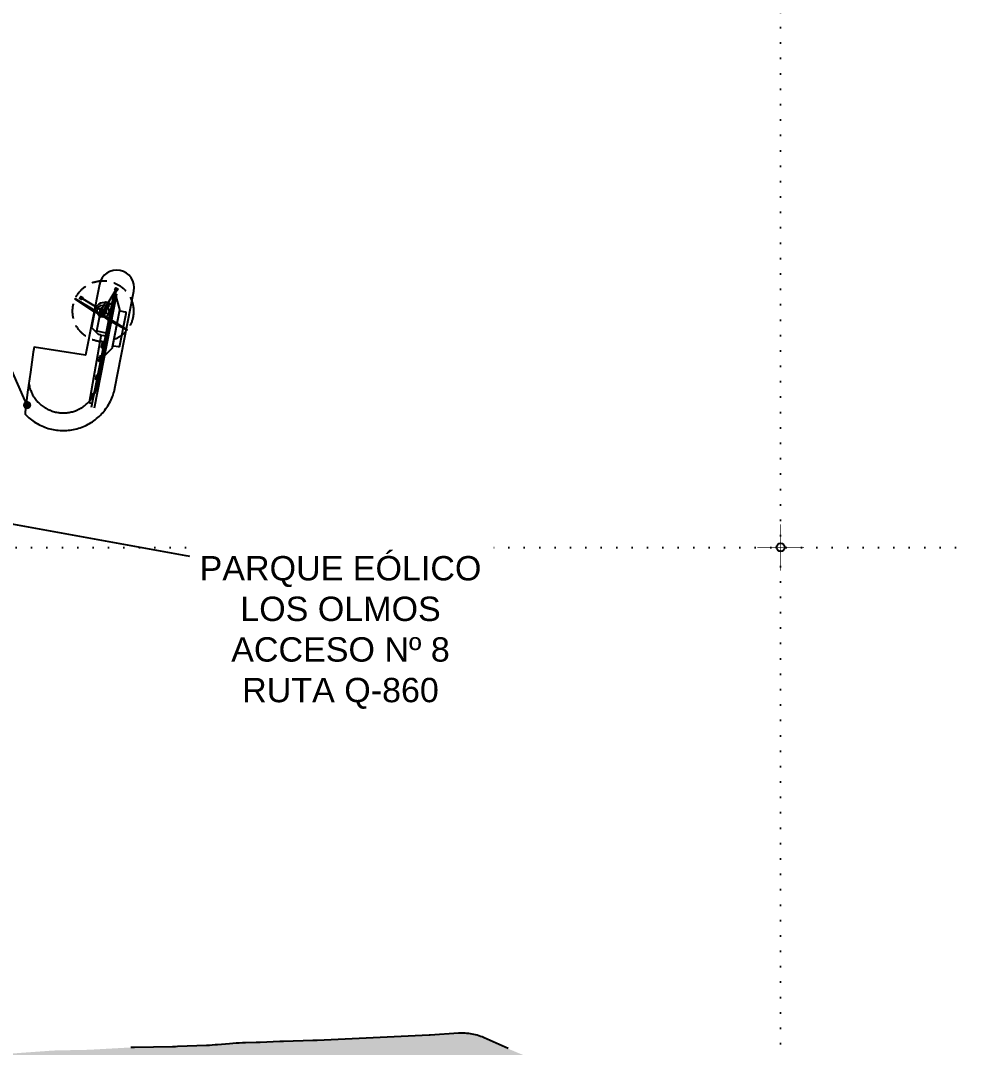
# Model space of a CAD drawing. Extents: x 718366 to 727913, y 5823944 to 5832589.
# Drawn here: x 723362 to 725390, y 5828922 to 5831135 of the extents above; entities that cross this region are included whole.
import ezdxf
from ezdxf import colors
from ezdxf.entities.mleader import LeaderData, LeaderLine
from ezdxf.math import Vec2, Vec3

# ---------------------------------------------------------------- set-up
doc = ezdxf.new("R2010")
doc.units = 0
for name, pattern in [('DGN Style 1', [3.313591, 0.005513, -3.308078]), ('HIDDEN', [9.525, 6.35, -3.175]), ('Masterplan - Carcará II rev-I$0$DASHED2', [0.375, 0.25, -0.125])]:
    doc.linetypes.add(name, pattern=pattern)
for name, color, linetype in [('0-R3D Acceso', 7, 'Continuous'), ('0-R3D Malla 35000', 4, 'Continuous'), ('0-R3D Sombreado parque', 255, 'Continuous'), ('0-R3D WTG Symbol', 7, 'Continuous'), ('0-R3D-FGRP', 1, 'Continuous'), ('0-R3D-N149 TS145-01 ACOPIO PALAS', 1, 'Continuous'), ('0-R3D-N149 TS145-01 ACOPIO TORRE', 1, 'Continuous'), ('0-R3D-N149 TS145-01 CIMENT', 1, 'Continuous'), ('0-R3D-N149 TS145-01 Cimentación', 1, 'Continuous'), ('0-R3D-N149 TS145-01 CRANE BOOM PAD', 1, 'Continuous'), ('0-R3D-N149 TS145-01 CRANE PAD', 1, 'Continuous'), ('0-R3D-N149 TS145-01 ELEMENTOS', 1, 'Continuous'), ('0-R3D-N149 TS145-01 ESCALERA', 1, 'Continuous'), ('0-R3D-N149 TS145-01 GRUA-AUX', 1, 'Continuous'), ('0-R3D-N149 TS145-01 R01', 1, 'Continuous'), ('0-R3D-N149 TS145-01 VIAL', 1, 'Continuous')]:
    doc.layers.add(name, color=color, linetype=linetype)
doc.layers.add('0-R3D Sombreado parque línea', color=255, linetype='Continuous', transparency=0.9)
doc.layers.add('Desplazado_Eje', color=7, linetype='Continuous', true_color=0x005399)
doc.styles.add('ARIAL', font='arial.ttf')

# ---------------------------------------------------------------- blocks, each defined once
blk = doc.blocks.new('cruz')
at = {"const_width": 1}
for points in [[(0, -50), (0, 50)], [(-50, 0), (50, 0)]]:
    blk.add_lwpolyline(points, dxfattribs=at)
blk.add_circle((0, 0), 9)
blk = doc.blocks.new('_Dot')
at = {"color": 0, "linetype": 'ByBlock', "lineweight": -2}
blk.add_line((-0.5, 0), (-1, 0), dxfattribs=at)
at = {"color": 0, "linetype": 'ByBlock', "const_width": 0.5}
blk.add_lwpolyline([(-0.25, 0, 1), (0.25, 0, 1)], format="xyb", close=True, dxfattribs=at)
blk = doc.blocks.new('N149_TS145_A1')
at = {"layer": '0-R3D-N149 TS145-01 ACOPIO PALAS', "color": 85, "true_color": 0x58ba48}
blk.add_lwpolyline([(35, -71.5), (35, -70.5, -0.414214), (37, -68.5), (47, -68.5, 0.414214), (50, -65.5), (50, 4.5, 0.414214), (47, 7.5), (37, 7.5, -0.414214), (35, 9.5), (35, 9.6)], format="xyb", dxfattribs=at)
at = {"layer": '0-R3D-N149 TS145-01 ACOPIO TORRE', "color": 152, "true_color": 0x2776bb}
blk.add_lwpolyline([(22, -95.4), (22, -94.4, -0.1451), (22.5, -92.8), (34.5, -74.2, 0.1451), (35, -72.6), (35, 10, 0.120455), (34.8, 10.9), (22.3, 34.8, -0.120455), (22, 36.2), (22, 37.2)], format="xyb", dxfattribs=at)
blk.add_lwpolyline([(35, -71.5), (35, 9.6)], dxfattribs=at)
at = {"layer": '0-R3D-N149 TS145-01 CIMENT', "color": 5}
blk.add_lwpolyline([(0, 0), (0, -3)], dxfattribs=at)
at = {"layer": '0-R3D-N149 TS145-01 CIMENT', "color": 7}
blk.add_circle((0, 0), 3, dxfattribs=at)
at = {"layer": '0-R3D-N149 TS145-01 Cimentación', "color": 8}
for radius in [13, 3.25, 2.35]:
    blk.add_circle((0, 0), radius, dxfattribs=at)
at = {"layer": '0-R3D-N149 TS145-01 Cimentación', "color": 8, "linetype": 'Masterplan - Carcará II rev-I$0$DASHED2'}
blk.add_circle((0, 0), 2.7, dxfattribs=at)
at = {"layer": '0-R3D-N149 TS145-01 CRANE BOOM PAD', "color": 85, "true_color": 0x58ba48}
blk.add_lwpolyline([(16, -203), (16, -202, 0.414214), (14, -200), (11, -200, -0.408557), (9, -198), (6.2, -53, 0.408557), (4.2, -51), (3.2, -51)], format="xyb", dxfattribs=at)
at = {"layer": '0-R3D-N149 TS145-01 CRANE PAD'}
blk.add_lwpolyline([(16, -45), (-4, -45, -0.414214), (-5, -44), (-5, -4, -0.414214), (-4, -3), (16, -3), (16, -45)], format="xyb", close=True, dxfattribs=at)
at = {"layer": '0-R3D-N149 TS145-01 ELEMENTOS', "color": 8}
for radius in [2.75, 2.8, 2.67, 2.7, 2.3, 2.2]:
    blk.add_circle((0, 0), radius, dxfattribs=at)
at = {"layer": '0-R3D-N149 TS145-01 GRUA-AUX', "color": 244, "true_color": 0x991b1e}
for points in [[(16, -79), (12.6, -77.7, -0.312633), (12, -76.8), (12, -66.2, -0.312633), (12.6, -65.3), (16, -64)], [(16, -109), (12.6, -107.7, -0.312633), (12, -106.8), (12, -96.2, -0.312633), (12.6, -95.3), (16, -94)], [(16, -147.5), (14, -147.5, -0.414214), (13, -146.5), (13, -138.5, -0.414214), (14, -137.5), (16, -137.5)], [(16, -187.5), (14, -187.5, -0.414214), (13, -186.5), (13, -178.5, -0.414214), (14, -177.5), (16, -177.5)]]:
    blk.add_lwpolyline(points, format="xyb", dxfattribs=at)
at = {"layer": '0-R3D-N149 TS145-01 R01', "color": 175, "true_color": 0x4554a5}
blk.add_lwpolyline([(6.2, -54), (6.2, -53, 0.408557), (4.2, -51), (0.6, -51, -0.142091), (-0.5, -50.7), (-16.2, -40.7, -0.256997), (-17.1, -39), (-17.1, -0.2, -0.414214), (2.9, 19.8), (14, 19.8, 0.414214), (16, 21.8), (16, 22.8)], format="xyb", dxfattribs=at)
blk.add_lwpolyline([(3.2, -51), (16, -51)], dxfattribs=at)
at = {"layer": '0-R3D-N149 TS145-01 VIAL', "color": 7, "linetype": 'Continuous'}
for points in [[(16, -208), (16, 42.2)], [(22, -208), (22, 42.2)]]:
    blk.add_lwpolyline(points, dxfattribs=at)
blk = doc.blocks.new('TIRANTES')
at = {"layer": '0-R3D-FGRP'}
for points in [[(-53.4, 13), (0, 0), (3.1, -5.1), (0, 0), (13, 53.4)], [(0, 0), (-53.4, 13)]]:
    blk.add_lwpolyline(points, dxfattribs=at)
at = {"layer": '0-R3D-FGRP', "color": 7}
blk.add_lwpolyline([(0, 0), (13, 53.4)], dxfattribs=at)
at = {"layer": '0-R3D-FGRP', "color": 85, "true_color": 0x58ba48}
for points in [[(14.8, 50.4), (10, 51.6), (11.1, 56.5), (16, 55.3), (14.8, 50.4), (11.1, 56.5), (16, 55.3), (10, 51.6)], [(-51.6, 10), (-56.5, 11.1), (-55.3, 16), (-50.4, 14.8), (-51.6, 10), (-55.3, 16), (-50.4, 14.8), (-56.5, 11.1)]]:
    blk.add_lwpolyline(points, dxfattribs=at)
at = {"layer": '0-R3D-N149 TS145-01 ESCALERA', "color": 8}
for points in [[(0.6, -2.4), (2.3, -5.3), (3.6, -4.5), (1.9, -1.6)], [(2.4, -2.4), (1.1, -3.2)], [(1.2, -3.5), (2.6, -2.7)], [(1.4, -3.7), (2.7, -2.9)], [(1.6, -4), (2.9, -3.2)], [(1.7, -4.2), (3, -3.4)], [(1.9, -4.5), (3.2, -3.7)], [(2, -4.7), (3.3, -4)], [(3.8, -4.6), (3.6, -4.2), (2.1, -5.1), (2.4, -5.5), (3.8, -4.6)], [(2.2, -5), (3.5, -4.2)], [(2.4, -5.4), (2.5, -5.3), (2.4, -5.1), (2.2, -5.1), (2.4, -5.4)], [(3.6, -4.7), (3.7, -4.6), (3.5, -4.4), (3.4, -4.4), (3.6, -4.7)]]:
    blk.add_lwpolyline(points, dxfattribs=at)
blk = doc.blocks.new('R3D-DC-DW-BLK-00 WTG-01 P')
at = {"true_color": 0xf0f3eb, "transparency": 33554559}
h = blk.add_hatch(color=7, dxfattribs=at)
h.dxf.hatch_style = 1
h.paths.add_polyline_path([(0.9, -7.5), (1.1, -7.3, 0.45781), (7, 2.1), (14.2, 13.5, 0.316571), (14.1, 14.9, 0.081248), (10.5, 17.8, 0.081248), (6.3, 19.6, 0.332479), (4.9, 19), (-1.6, 7.2, 0.450273), (-6.9, -2.5), (-7.1, -2.7), (-3.1, -5.1)])
h.paths.add_polyline_path([(-6.1, -12.2, 0.10605), (-2, -10.5), (-1, -11.1), (-0.8, -10.9), (9.2, -17.7), (51.5, -40.3, 0.292434), (51.9, -40.2, 0.329192), (51.7, -39.9), (10.9, -15), (0.4, -8.8), (0.5, -8.6), (0.2, -8.4, 0.027593), (0.7, -7.7), (-3.2, -5.4), (-7.1, -3, 0.027593), (-7.5, -3.8), (-7.8, -3.6), (-7.9, -3.8), (-18.4, 2.5), (-59.7, 26.6, 0.292434), (-60.1, 26.6, 0.307601), (-59.9, 26.2), (-20, -0.3), (-9.2, -5.9), (-9.3, -6.1), (-8.3, -6.7, 0.10605), (-7.9, -11.1, 0.383159)])
at = {"linetype": 'Continuous'}
h = blk.add_hatch(color=256, dxfattribs=at)
h.dxf.hatch_style = 1
h.paths.add_polyline_path([(3.5, -5.2), (3.6, -5), (3.6, -4.7), (3.3, -4.6), (3, -4.6), (2.9, -4.9), (2.9, -5.1), (3.2, -5.3)])
h.paths.add_polyline_path([(3.3, -5.2, 1), (3.2, -4.7, 1)], flags=16)
h.paths.add_polyline_path([(5.2, -3.4), (5.4, -3.2), (5.4, -2.9), (5.3, -2.7), (5, -2.7), (4.7, -2.8), (4.7, -3.1), (4.9, -3.4)])
h.paths.add_polyline_path([(5.1, -3.3, 1), (5, -2.8, 1)], flags=16)
h.paths.add_polyline_path([(6.1, -0.8), (6.3, -0.6), (6.2, -0.3), (5.9, -0.1), (5.6, -0.2), (5.5, -0.5), (5.6, -0.8), (5.8, -0.9)])
h.paths.add_polyline_path([(5.9, -0.8, 1), (5.8, -0.3, 1)], flags=16)
h.paths.add_polyline_path([(-3.5, 5.2), (-3.6, 5), (-3.6, 4.7), (-3.3, 4.6), (-3.1, 4.6), (-2.9, 4.9), (-3, 5.1), (-3.2, 5.3)])
h.paths.add_polyline_path([(-3.2, 4.7, 1), (-3.3, 5.2, 1)], flags=16)
h.paths.add_polyline_path([(-5.4, 3.2), (-5.5, 2.9), (-5.3, 2.7), (-5, 2.7), (-4.8, 2.8), (-4.7, 3.1), (-4.9, 3.4), (-5.2, 3.4)])
h.paths.add_polyline_path([(-5, 2.8, 1), (-5.1, 3.3, 1)], flags=16)
h.paths.add_polyline_path([(-6.2, 0.3), (-5.9, 0.2), (-5.7, 0.2), (-5.5, 0.5), (-5.6, 0.8), (-5.9, 0.9), (-6.1, 0.8), (-6.3, 0.6)])
h.paths.add_polyline_path([(-5.9, 0.3, 1), (-5.9, 0.8, 1)], flags=16)
at = {"ltscale": 0.87736}
blk.add_hatch(color=256, dxfattribs=at).paths.add_polyline_path([(-6.3, -3.2), (-3.1, -5.1), (0.2, -7), (0, -7.3), (-3.2, -5.4), (-6.4, -3.4)])
for p, q in [((-7.1, -2.7, -3), (4.9, 19, -3)), ((0.9, -7.5, -3), (14.2, 13.4, -3)), ((-3.1, -5.1, -3), (-7.1, -2.7, -3)), ((-7.1, -3, -3), (-3.2, -5.4, -3)), ((0.7, -7.7, -3), (-3.2, -5.4, -3)), ((-3.1, -5.1, -3), (0.9, -7.5, -3))]:
    blk.add_line(p, q, dxfattribs=at)
at = {"ltscale": 0.87736, "elevation": -3, "flags": 128}
for points in [[(-9.2, -5.9), (-20, -0.3), (-59.9, 26.2, -0.292434), (-60.1, 26.6, -0.292434), (-59.7, 26.6), (-18.4, 2.5), (-7.9, -3.8)], [(-10.5, -5.2), (-18.8, 1.2, 0.028472), (-25.8, 5.9), (-59.9, 26.2)], [(-0.8, -10.9), (9.2, -17.7), (51.5, -40.3, 0.292434), (51.9, -40.2, 0.292434), (51.7, -39.9), (10.9, -15), (0.4, -8.8)]]:
    blk.add_lwpolyline(points, format="xyb", dxfattribs=at)
for points in [[(-11.2, -4.7), (-23.2, 4)], [(-11.2, -4.7), (-22, 2.7)], [(-11.2, -4.7), (-20.9, 1.6)], [(-11.2, -4.7), (-20.1, 0.7)], [(-11.2, -4.7), (-19.5, 0.1)], [(-11.2, -4.8), (-18.9, -0.5)], [(-6.5, -7.8), (-9.3, -6.1), (-7.8, -3.6), (-5.2, -5.1)], [(-6.4, -3.4), (-6.3, -3.2)], [(-3.7, -9.4), (-1, -11.1), (0.5, -8.6), (-2.1, -7)], [(0, -7.3), (0.2, -7)]]:
    blk.add_lwpolyline(points, dxfattribs=at)
at = {"linetype": 'Continuous', "ltscale": 0.87736, "elevation": -3, "flags": 128}
for points in [[(-6.3, 0.6), (-6.1, 0.8), (-5.9, 0.9), (-5.6, 0.8), (-5.5, 0.5), (-5.7, 0.2), (-5.9, 0.2), (-6.2, 0.3), (-6.3, 0.6)], [(-5.4, 3.2), (-5.2, 3.4), (-4.9, 3.4), (-4.7, 3.1), (-4.8, 2.8), (-5, 2.7), (-5.3, 2.7), (-5.5, 2.9), (-5.4, 3.2)], [(-3.5, 5.2), (-3.2, 5.3), (-3, 5.1), (-2.9, 4.9), (-3.1, 4.6), (-3.3, 4.6), (-3.6, 4.7), (-3.6, 5), (-3.5, 5.2)], [(3.5, -5.2), (3.6, -5), (3.6, -4.7), (3.3, -4.6), (3, -4.6), (2.9, -4.9), (2.9, -5.1), (3.2, -5.3), (3.5, -5.2)], [(5.4, -3.2), (5.4, -2.9), (5.3, -2.7), (5, -2.7), (4.7, -2.8), (4.7, -3.1), (4.9, -3.4), (5.2, -3.4), (5.4, -3.2)], [(6.3, -0.6), (6.2, -0.3), (5.9, -0.1), (5.6, -0.2), (5.5, -0.5), (5.6, -0.8), (5.8, -0.9), (6.1, -0.8), (6.3, -0.6)]]:
    blk.add_lwpolyline(points, close=True, dxfattribs=at)
at = {"linetype": 'HIDDEN', "ltscale": 5}
blk.add_circle((0, 0, -3), 65.7, dxfattribs=at)
at = {"linetype": 'Continuous', "ltscale": 0.87736}
for centre in [(-5.9, 0.5, -3), (-5.1, 3, -3), (-3.3, 4.9, -3), (3.2, -4.9, -3), (5.1, -3, -3), (5.9, -0.5, -3)]:
    blk.add_circle(centre, 0.238, dxfattribs=at)
for start, end in [(102.6511, 199.6142), (278.4081, 16.8032)]:
    blk.add_arc((0, 0, -3), 7.33, start, end, dxfattribs=at)
at = {"ltscale": 0.87736}
for centre, radius, start, end in [((6, 18.4, -3), 1.24, 76.7493, 152.3851), ((2.9, 5.7, -3), 14.4, 58.0677, 76.6475), ((3.4, 5.4, -3), 14.4, 41.6939, 60.2738), ((13.2, 14.1, -3), 1.24, 325.9563, 39.52), ((2.2, -8, -3), 10.6, 173.0268, 197.2412), ((-6.4, -10.7, -3), 1.55, 197.2412, 281.1003), ((-0.4, -6.7, -3), 7.63, 151.5334, 157.8557), ((-8.1, -1.8, -3), 10.6, 281.1003, 305.3146), ((-5.7, -3.5, -3), 7.63, 320.4858, 326.808)]:
    blk.add_arc(centre, radius, start, end, dxfattribs=at)
blk.add_ellipse((-5.9, -6.4, -3), major_axis=(0.66, 1.31), ratio=0.545801, start_param=3.061596, end_param=6.283185, dxfattribs=at)
at = {"ltscale": 0.87736, "extrusion": (0, 0, -1)}
blk.add_ellipse((-2.9, -8.2, -3), major_axis=(0.84, 1.2), ratio=0.545801, start_param=3.061596, end_param=6.283185, dxfattribs=at)
blk = doc.blocks.new('X-LOS1-CV Trazado')
at = {"layer": '0-R3D Sombreado parque', "transparency": 33554623}
h = blk.add_hatch(color=255, dxfattribs=at)
h.dxf.hatch_style = 1
edge = h.paths.add_edge_path()
edge.add_line((724881.6, 5828504.1), (724883.4, 5828502.5))
edge.add_line((724883.4, 5828502.5), (724884.8, 5828501.4))
edge.add_line((724884.8, 5828501.4), (724886, 5828500.2))
edge.add_line((724886, 5828500.2), (724887.3, 5828499))
edge.add_line((724887.3, 5828499), (724888.5, 5828497.7))
edge.add_line((724888.5, 5828497.7), (724889.7, 5828496.4))
edge.add_line((724889.7, 5828496.4), (724890.8, 5828495.1))
edge.add_line((724890.8, 5828495.1), (724891.9, 5828493.7))
edge.add_line((724891.9, 5828493.7), (724893, 5828492.3))
edge.add_line((724893, 5828492.3), (724894, 5828490.9))
edge.add_line((724894, 5828490.9), (724895, 5828489.4))
edge.add_line((724895, 5828489.4), (724896, 5828488))
edge.add_line((724896, 5828488), (724896.9, 5828486.4))
edge.add_line((724896.9, 5828486.4), (724897.7, 5828484.9))
edge.add_line((724897.7, 5828484.9), (724898.5, 5828483.4))
edge.add_line((724898.5, 5828483.4), (724899.3, 5828481.8))
edge.add_line((724899.3, 5828481.8), (724900, 5828480.2))
edge.add_line((724900, 5828480.2), (724900.7, 5828478.6))
edge.add_line((724900.7, 5828478.6), (724901.3, 5828477))
edge.add_line((724901.3, 5828477), (724901.9, 5828475.3))
edge.add_line((724901.9, 5828475.3), (724902.5, 5828473.6))
edge.add_line((724902.5, 5828473.6), (724903, 5828471.9))
edge.add_line((724903, 5828471.9), (724903.4, 5828470.3))
edge.add_line((724903.4, 5828470.3), (724903.9, 5828468.3))
edge.add_line((724903.9, 5828468.3), (724958.8, 5828208))
edge.add_arc((724996, 5828215.8), 38, 191.9224, 371.9224)
edge.add_line((725033.2, 5828223.7), (725003.6, 5828363.9))
edge.add_line((725003.6, 5828363.9), (725296.6, 5828287.9))
edge.add_arc((725288.3, 5828325), 38, 282.4998, 418.6759)
edge.add_line((725308.1, 5828357.5), (725058.4, 5828509.4))
edge.add_line((725058.4, 5828509.4), (725056, 5828510.9))
edge.add_line((725056, 5828510.9), (725052.3, 5828513))
edge.add_line((725052.3, 5828513), (725048.4, 5828515.1))
edge.add_line((725048.4, 5828515.1), (725044.6, 5828517.1))
edge.add_line((725044.6, 5828517.1), (725040.7, 5828519))
edge.add_line((725040.7, 5828519), (725036.7, 5828520.8))
edge.add_line((725036.7, 5828520.8), (725032.7, 5828522.5))
edge.add_line((725032.7, 5828522.5), (725028.7, 5828524.1))
edge.add_line((725028.7, 5828524.1), (725024.8, 5828525.5))
edge.add_line((725024.8, 5828525.5), (724946.4, 5828553.8))
edge.add_line((724946.4, 5828553.8), (724945.4, 5828554.2))
edge.add_line((724945.4, 5828554.2), (724943.7, 5828554.9))
edge.add_line((724943.7, 5828554.9), (724942.1, 5828555.6))
edge.add_line((724942.1, 5828555.6), (724940.5, 5828556.3))
edge.add_line((724940.5, 5828556.3), (724938.9, 5828557.1))
edge.add_line((724938.9, 5828557.1), (724937.4, 5828557.9))
edge.add_line((724937.4, 5828557.9), (724935.8, 5828558.8))
edge.add_line((724935.8, 5828558.8), (724934.3, 5828559.7))
edge.add_line((724934.3, 5828559.7), (724932.9, 5828560.7))
edge.add_line((724932.9, 5828560.7), (724931.4, 5828561.7))
edge.add_line((724931.4, 5828561.7), (724930, 5828562.7))
edge.add_line((724930, 5828562.7), (724928.6, 5828563.8))
edge.add_line((724928.6, 5828563.8), (724927.3, 5828564.9))
edge.add_line((724927.3, 5828564.9), (724925.9, 5828566))
edge.add_line((724925.9, 5828566), (724924.6, 5828567.2))
edge.add_line((724924.6, 5828567.2), (724923.4, 5828568.4))
edge.add_line((724923.4, 5828568.4), (724922.2, 5828569.7))
edge.add_line((724922.2, 5828569.7), (724921, 5828571))
edge.add_line((724921, 5828571), (724919.8, 5828572.3))
edge.add_line((724919.8, 5828572.3), (724918.7, 5828573.7))
edge.add_line((724918.7, 5828573.7), (724917.7, 5828575.1))
edge.add_line((724917.7, 5828575.1), (724916.6, 5828576.5))
edge.add_line((724916.6, 5828576.5), (724915.6, 5828577.9))
edge.add_line((724915.6, 5828577.9), (724914.7, 5828579.4))
edge.add_line((724914.7, 5828579.4), (724913.8, 5828580.9))
edge.add_line((724913.8, 5828580.9), (724912.9, 5828582.4))
edge.add_line((724912.9, 5828582.4), (724912.1, 5828584))
edge.add_line((724912.1, 5828584), (724911.3, 5828585.6))
edge.add_line((724911.3, 5828585.6), (724910.6, 5828587.2))
edge.add_line((724910.6, 5828587.2), (724909.9, 5828588.8))
edge.add_line((724909.9, 5828588.8), (724909.3, 5828590.4))
edge.add_line((724909.3, 5828590.4), (724908.7, 5828592.1))
edge.add_line((724908.7, 5828592.1), (724908.1, 5828593.7))
edge.add_line((724908.1, 5828593.7), (724907.6, 5828595.4))
edge.add_line((724907.6, 5828595.4), (724907.2, 5828597.1))
edge.add_line((724907.2, 5828597.1), (724906.8, 5828598.8))
edge.add_line((724906.8, 5828598.8), (724906.4, 5828600.5))
edge.add_line((724906.4, 5828600.5), (724906.1, 5828602.2))
edge.add_line((724906.1, 5828602.2), (724905.9, 5828604))
edge.add_line((724905.9, 5828604), (724905.7, 5828605.7))
edge.add_line((724905.7, 5828605.7), (724905.5, 5828607.5))
edge.add_line((724905.5, 5828607.5), (724905.4, 5828609.5))
edge.add_line((724905.4, 5828609.5), (724904, 5828637.4))
edge.add_line((724904, 5828637.4), (724903.3, 5828652.2))
edge.add_line((724903.3, 5828652.2), (724903.2, 5828654.5))
edge.add_line((724903.2, 5828654.5), (724902.9, 5828657.9))
edge.add_line((724902.9, 5828657.9), (724902.4, 5828661.4))
edge.add_line((724902.4, 5828661.4), (724901.8, 5828665))
edge.add_line((724901.8, 5828665), (724901.1, 5828668.5))
edge.add_line((724901.1, 5828668.5), (724900.3, 5828672))
edge.add_line((724900.3, 5828672), (724899.3, 5828675.4))
edge.add_line((724899.3, 5828675.4), (724898.2, 5828678.8))
edge.add_line((724898.2, 5828678.8), (724897, 5828682.2))
edge.add_line((724897, 5828682.2), (724895.7, 5828685.5))
edge.add_line((724895.7, 5828685.5), (724894.2, 5828688.8))
edge.add_line((724894.2, 5828688.8), (724892.6, 5828692))
edge.add_line((724892.6, 5828692), (724890.9, 5828695.1))
edge.add_line((724890.9, 5828695.1), (724889.1, 5828698.2))
edge.add_line((724889.1, 5828698.2), (724887.2, 5828701.2))
edge.add_line((724887.2, 5828701.2), (724885.2, 5828704.2))
edge.add_line((724885.2, 5828704.2), (724883.1, 5828707.1))
edge.add_line((724883.1, 5828707.1), (724880.8, 5828709.9))
edge.add_line((724880.8, 5828709.9), (724878.5, 5828712.6))
edge.add_line((724878.5, 5828712.6), (724876, 5828715.2))
edge.add_line((724876, 5828715.2), (724873.5, 5828717.7))
edge.add_line((724873.5, 5828717.7), (724870.9, 5828720.2))
edge.add_line((724870.9, 5828720.2), (724868.2, 5828722.5))
edge.add_line((724868.2, 5828722.5), (724865.4, 5828724.7))
edge.add_line((724865.4, 5828724.7), (724862.5, 5828726.9))
edge.add_line((724862.5, 5828726.9), (724859.6, 5828728.9))
edge.add_line((724859.6, 5828728.9), (724856.6, 5828730.8))
edge.add_line((724856.6, 5828730.8), (724853.5, 5828732.6))
edge.add_line((724853.5, 5828732.6), (724850.3, 5828734.3))
edge.add_line((724850.3, 5828734.3), (724847.1, 5828735.9))
edge.add_line((724847.1, 5828735.9), (724844.2, 5828737.2))
edge.add_line((724844.2, 5828737.2), (724741.9, 5828780.8))
edge.add_line((724741.9, 5828780.8), (724737.2, 5828782.8))
edge.add_line((724737.2, 5828782.8), (724619.2, 5828831.9))
edge.add_line((724619.2, 5828831.9), (724613.5, 5828834.3))
edge.add_line((724613.5, 5828834.3), (724477.3, 5828892.7))
edge.add_line((724477.3, 5828892.7), (724474.4, 5828894))
edge.add_line((724474.4, 5828894), (724468.1, 5828896.6))
edge.add_line((724468.1, 5828896.6), (724429.2, 5828912.5))
edge.add_line((724429.2, 5828912.5), (724424.3, 5828914.6))
edge.add_line((724424.3, 5828914.6), (724418.6, 5828917))
edge.add_line((724418.6, 5828917), (724412.8, 5828919.6))
edge.add_line((724412.8, 5828919.6), (724361.5, 5828942.6))
edge.add_line((724361.5, 5828942.6), (724359.9, 5828943.3))
edge.add_line((724359.9, 5828943.3), (724356.6, 5828944.7))
edge.add_line((724356.6, 5828944.7), (724353.1, 5828946))
edge.add_line((724353.1, 5828946), (724349.6, 5828947.2))
edge.add_line((724349.6, 5828947.2), (724346, 5828948.3))
edge.add_line((724346, 5828948.3), (724342.4, 5828949.3))
edge.add_line((724342.4, 5828949.3), (724338.8, 5828950.2))
edge.add_line((724338.8, 5828950.2), (724335.2, 5828950.9))
edge.add_line((724335.2, 5828950.9), (724331.5, 5828951.5))
edge.add_line((724331.5, 5828951.5), (724327.8, 5828952.1))
edge.add_line((724327.8, 5828952.1), (724324.1, 5828952.5))
edge.add_line((724324.1, 5828952.5), (724320.4, 5828952.7))
edge.add_line((724320.4, 5828952.7), (724316.6, 5828952.9))
edge.add_line((724316.6, 5828952.9), (724312.9, 5828953))
edge.add_line((724312.9, 5828953), (724309.2, 5828952.9))
edge.add_line((724309.2, 5828952.9), (724305.7, 5828952.7))
edge.add_line((724305.7, 5828952.7), (724244.8, 5828948.7))
edge.add_line((724244.8, 5828948.7), (724242.3, 5828948.5))
edge.add_line((724242.3, 5828948.5), (724001.4, 5828937.1))
edge.add_line((724001.4, 5828937.1), (723998.3, 5828937))
edge.add_line((723998.3, 5828937), (723991.9, 5828936.8))
edge.add_line((723991.9, 5828936.8), (723928.9, 5828934.9))
edge.add_line((723928.9, 5828934.9), (723928.1, 5828934.9))
edge.add_line((723928.1, 5828934.9), (723921.2, 5828934.7))
edge.add_line((723921.2, 5828934.7), (723878.7, 5828932.9))
edge.add_line((723878.7, 5828932.9), (723876.2, 5828932.7))
edge.add_line((723876.2, 5828932.7), (723869.8, 5828932.6))
edge.add_line((723869.8, 5828932.6), (723847, 5828932))
edge.add_line((723847, 5828932), (723840.6, 5828931.8))
edge.add_line((723840.6, 5828931.8), (723833.5, 5828931.5))
edge.add_line((723833.5, 5828931.5), (723826.5, 5828931.1))
edge.add_line((723826.5, 5828931.1), (723819.4, 5828930.6))
edge.add_line((723819.4, 5828930.6), (723812.4, 5828930.1))
edge.add_line((723812.4, 5828930.1), (723786.2, 5828927.9))
edge.add_line((723786.2, 5828927.9), (723781.6, 5828927.5))
edge.add_line((723781.6, 5828927.5), (723775.4, 5828927.1))
edge.add_line((723775.4, 5828927.1), (723769.2, 5828926.7))
edge.add_line((723769.2, 5828926.7), (723763, 5828926.4))
edge.add_line((723763, 5828926.4), (723700.7, 5828924))
edge.add_line((723700.7, 5828924), (723695.8, 5828923.8))
edge.add_line((723695.8, 5828923.8), (723689.5, 5828923.7))
edge.add_line((723689.5, 5828923.7), (723607.7, 5828922.2))
edge.add_line((723607.7, 5828922.2), (723606.9, 5828922.2))
edge.add_line((723606.9, 5828922.2), (723599.9, 5828922))
edge.add_line((723599.9, 5828922), (723592.8, 5828921.8))
edge.add_line((723592.8, 5828921.8), (723585.9, 5828921.4))
edge.add_line((723585.9, 5828921.4), (723515.8, 5828917.5))
edge.add_line((723515.8, 5828917.5), (723510.3, 5828917.3))
edge.add_line((723510.3, 5828917.3), (723504.1, 5828917))
edge.add_line((723504.1, 5828917), (723497.8, 5828916.9))
edge.add_line((723497.8, 5828916.9), (723440, 5828915.7))
edge.add_line((723440, 5828915.7), (723435.6, 5828915.6))
edge.add_line((723435.6, 5828915.6), (723430.4, 5828915.3))
edge.add_line((723430.4, 5828915.3), (723425.5, 5828915))
edge.add_line((723425.5, 5828915), (723352.2, 5828909.7))
edge.add_line((723352.2, 5828909.7), (723349.3, 5828909.5))
edge.add_line((723349.3, 5828909.5), (723345.3, 5828909.4))
edge.add_line((723345.3, 5828909.4), (723189.2, 5828903))
edge.add_line((723189.2, 5828903), (723202.5, 5828998.9))
edge.add_line((723202.5, 5828998.9), (723170, 5829003.4))
edge.add_line((723170, 5829003.4), (723165.9, 5828979.3))
edge.add_line((723165.9, 5828979.3), (723159.3, 5828939.5))
edge.add_line((723159.3, 5828939.5), (723153.7, 5828900.5))
edge.add_line((723153.7, 5828900.5), (723148, 5828861.4))
edge.add_line((723148, 5828861.4), (723146.9, 5828855.1))
edge.add_line((723146.9, 5828855.1), (723147.1, 5828855))
edge.add_line((723147.1, 5828855), (723149.8, 5828852.6))
edge.add_line((723149.8, 5828852.6), (723152.5, 5828850.2))
edge.add_line((723152.5, 5828850.2), (723155.3, 5828848))
edge.add_line((723155.3, 5828848), (723158.2, 5828845.9))
edge.add_line((723158.2, 5828845.9), (723161.1, 5828843.9))
edge.add_line((723161.1, 5828843.9), (723164.2, 5828842))
edge.add_line((723164.2, 5828842), (723167.3, 5828840.2))
edge.add_line((723167.3, 5828840.2), (723170.5, 5828838.6))
edge.add_line((723170.5, 5828838.6), (723173.7, 5828837))
edge.add_line((723173.7, 5828837), (723176.9, 5828835.6))
edge.add_line((723176.9, 5828835.6), (723180.3, 5828834.3))
edge.add_line((723180.3, 5828834.3), (723183.7, 5828833.1))
edge.add_line((723183.7, 5828833.1), (723187.1, 5828832))
edge.add_line((723187.1, 5828832), (723190.5, 5828831.1))
edge.add_line((723190.5, 5828831.1), (723194, 5828830.2))
edge.add_line((723194, 5828830.2), (723197.5, 5828829.6))
edge.add_line((723197.5, 5828829.6), (723201, 5828829))
edge.add_line((723201, 5828829), (723204.6, 5828828.6))
edge.add_line((723204.6, 5828828.6), (723208.2, 5828828.3))
edge.add_line((723208.2, 5828828.3), (723211.7, 5828828.1))
edge.add_line((723211.7, 5828828.1), (723215.3, 5828828.1))
edge.add_line((723215.3, 5828828.1), (723218.2, 5828828.1))
edge.add_line((723218.2, 5828828.1), (723348.7, 5828833.4))
edge.add_line((723348.7, 5828833.4), (723353.6, 5828833.7))
edge.add_line((723353.6, 5828833.7), (723357.4, 5828833.9))
edge.add_line((723357.4, 5828833.9), (723430.6, 5828839.2))
edge.add_line((723430.6, 5828839.2), (723434.5, 5828839.4))
edge.add_line((723434.5, 5828839.4), (723438.4, 5828839.6))
edge.add_line((723438.4, 5828839.6), (723441.8, 5828839.7))
edge.add_line((723441.8, 5828839.7), (723499.6, 5828840.9))
edge.add_line((723499.6, 5828840.9), (723506.6, 5828841.1))
edge.add_line((723506.6, 5828841.1), (723513.6, 5828841.3))
edge.add_line((723513.6, 5828841.3), (723519.8, 5828841.7))
edge.add_line((723519.8, 5828841.7), (723589.8, 5828845.5))
edge.add_line((723589.8, 5828845.5), (723596.1, 5828845.8))
edge.add_line((723596.1, 5828845.8), (723602.3, 5828846.1))
edge.add_line((723602.3, 5828846.1), (723608.6, 5828846.2))
edge.add_line((723608.6, 5828846.2), (723609.1, 5828846.2))
edge.add_line((723609.1, 5828846.2), (723691.1, 5828847.7))
edge.add_line((723691.1, 5828847.7), (723698.1, 5828847.9))
edge.add_line((723698.1, 5828847.9), (723703.5, 5828848))
edge.add_line((723703.5, 5828848), (723766.2, 5828850.5))
edge.add_line((723766.2, 5828850.5), (723773.1, 5828850.8))
edge.add_line((723773.1, 5828850.8), (723780.2, 5828851.2))
edge.add_line((723780.2, 5828851.2), (723787.3, 5828851.7))
edge.add_line((723787.3, 5828851.7), (723792.5, 5828852.1))
edge.add_line((723792.5, 5828852.1), (723818.6, 5828854.3))
edge.add_line((723818.6, 5828854.3), (723824.9, 5828854.8))
edge.add_line((723824.9, 5828854.8), (723831, 5828855.2))
edge.add_line((723831, 5828855.2), (723837.2, 5828855.6))
edge.add_line((723837.2, 5828855.6), (723843.4, 5828855.8))
edge.add_line((723843.4, 5828855.8), (723849.1, 5828856))
edge.add_line((723849.1, 5828856), (723871.9, 5828856.6))
edge.add_line((723871.9, 5828856.6), (723878.9, 5828856.8))
edge.add_line((723878.9, 5828856.8), (723881.9, 5828856.9))
edge.add_line((723881.9, 5828856.9), (723924.2, 5828858.7))
edge.add_line((723924.2, 5828858.7), (723930.6, 5828858.9))
edge.add_line((723930.6, 5828858.9), (723931.1, 5828859))
edge.add_line((723931.1, 5828859), (723994.4, 5828860.8))
edge.add_line((723994.4, 5828860.8), (724001.3, 5828861))
edge.add_line((724001.3, 5828861), (724004.9, 5828861.2))
edge.add_line((724004.9, 5828861.2), (724246.3, 5828872.6))
edge.add_line((724246.3, 5828872.6), (724249.5, 5828872.8))
edge.add_line((724249.5, 5828872.8), (724320.9, 5828877.5))
edge.add_line((724320.9, 5828877.5), (724381.9, 5828850.1))
edge.add_line((724381.9, 5828850.1), (724388.3, 5828847.3))
edge.add_line((724388.3, 5828847.3), (724394.8, 5828844.5))
edge.add_line((724394.8, 5828844.5), (724400.2, 5828842.3))
edge.add_line((724400.2, 5828842.3), (724439.1, 5828826.4))
edge.add_line((724439.1, 5828826.4), (724444.9, 5828823.9))
edge.add_line((724444.9, 5828823.9), (724447.4, 5828822.9))
edge.add_line((724447.4, 5828822.9), (724583.7, 5828764.4))
edge.add_line((724583.7, 5828764.4), (724589.8, 5828761.8))
edge.add_line((724589.8, 5828761.8), (724707.9, 5828712.7))
edge.add_line((724707.9, 5828712.7), (724712.2, 5828710.9))
edge.add_line((724712.2, 5828710.9), (724826.7, 5828662))
edge.add_line((724826.7, 5828662), (724829.5, 5828605.3))
edge.add_line((724829.5, 5828605.3), (724829.7, 5828601.7))
edge.add_line((724829.7, 5828601.7), (724830.1, 5828597.8))
edge.add_line((724830.1, 5828597.8), (724830.5, 5828593.9))
edge.add_line((724830.5, 5828593.9), (724831.1, 5828590))
edge.add_line((724831.1, 5828590), (724831.8, 5828586.2))
edge.add_line((724831.8, 5828586.2), (724832.6, 5828582.4))
edge.add_line((724832.6, 5828582.4), (724833.5, 5828578.6))
edge.add_line((724833.5, 5828578.6), (724834.5, 5828574.8))
edge.add_line((724834.5, 5828574.8), (724835.6, 5828571.1))
edge.add_line((724835.6, 5828571.1), (724836.8, 5828567.4))
edge.add_line((724836.8, 5828567.4), (724838.1, 5828563.7))
edge.add_line((724838.1, 5828563.7), (724839.5, 5828560))
edge.add_line((724839.5, 5828560), (724841.1, 5828556.4))
edge.add_line((724841.1, 5828556.4), (724842.7, 5828552.9))
edge.add_line((724842.7, 5828552.9), (724844.4, 5828549.4))
edge.add_line((724844.4, 5828549.4), (724846.3, 5828546))
edge.add_line((724846.3, 5828546), (724848.2, 5828542.6))
edge.add_line((724848.2, 5828542.6), (724850.2, 5828539.2))
edge.add_line((724850.2, 5828539.2), (724852.3, 5828535.9))
edge.add_line((724852.3, 5828535.9), (724854.5, 5828532.7))
edge.add_line((724854.5, 5828532.7), (724856.8, 5828529.6))
edge.add_line((724856.8, 5828529.6), (724859.2, 5828526.5))
edge.add_line((724859.2, 5828526.5), (724861.7, 5828523.4))
edge.add_line((724861.7, 5828523.4), (724864.2, 5828520.5))
edge.add_line((724864.2, 5828520.5), (724866.8, 5828517.6))
edge.add_line((724866.8, 5828517.6), (724869.5, 5828514.8))
edge.add_line((724869.5, 5828514.8), (724872.3, 5828512.1))
edge.add_line((724872.3, 5828512.1), (724875.2, 5828509.4))
edge.add_line((724875.2, 5828509.4), (724878.2, 5828506.9))
edge.add_line((724878.2, 5828506.9), (724880.6, 5828504.8))
edge.add_arc((724848.9, 5828466.2), 50, 50.2782, 50.568, ccw=False)
edge.add_arc((724849.3, 5828465.9), 50, 50.568, 50.8579, ccw=False)
edge.add_line((724881, 5828504.5), (724881.2, 5828504.4))
edge.add_line((724881.2, 5828504.4), (724881.6, 5828504.1))
at = {"layer": '0-R3D Sombreado parque línea', "color": 255}
blk.add_lwpolyline([(723532.1, 5830566.9), (723502, 5830414.4), (723391.3, 5830431.7), (723389.6, 5830421), (723383.3, 5830377.9), (723377.1, 5830334.8), (723372.4, 5830291.4), (723372, 5830287.2), (723372.1, 5830287.1), (723374.7, 5830284.5), (723377.3, 5830281.9), (723380.1, 5830279.5), (723382.9, 5830277.1), (723385.8, 5830274.8), (723388.8, 5830272.6), (723391.8, 5830270.5), (723395, 5830268.5), (723398.1, 5830266.7), (723401.4, 5830264.9), (723404.7, 5830263.2), (723408, 5830261.6), (723411.4, 5830260.2), (723414.8, 5830258.9), (723418.3, 5830257.6), (723421.8, 5830256.5), (723425.4, 5830255.5), (723429, 5830254.6), (723432.6, 5830253.9), (723436.2, 5830253.2), (723439.9, 5830252.7), (723443.5, 5830252.3), (723447.2, 5830252), (723450.9, 5830251.8), (723454.6, 5830251.8), (723458.3, 5830251.8), (723462, 5830252), (723465.7, 5830252.3), (723469.3, 5830252.8), (723473, 5830253.3), (723476.6, 5830254), (723480.2, 5830254.8), (723483.8, 5830255.7), (723487.3, 5830256.7), (723490.8, 5830257.8), (723494.3, 5830259.1), (723497.8, 5830260.4), (723501.1, 5830261.9), (723504.5, 5830263.5), (723507.8, 5830265.2), (723511, 5830267), (723514.1, 5830268.9), (723517.2, 5830270.9), (723520.3, 5830273), (723523.2, 5830275.2), (723526.1, 5830277.5), (723528.9, 5830279.9), (723531.7, 5830282.4), (723534.3, 5830284.9), (723536.9, 5830287.6), (723539.4, 5830290.3), (723541.8, 5830293.1), (723544.1, 5830296), (723546.3, 5830299), (723548.4, 5830302), (723550.4, 5830305.1), (723552.3, 5830308.3), (723554.1, 5830311.5), (723555.8, 5830314.8), (723557.3, 5830318.1), (723558.8, 5830321.5), (723560.2, 5830325), (723561.4, 5830328.4), (723562.6, 5830332), (723563.6, 5830335.5), (723564.5, 5830339.1), (723565.2, 5830342.4), (723565.3, 5830343), (723606.6, 5830552.2, 1)], format="xyb", close=True, dxfattribs=at)
blk.add_lwpolyline([(724412.8, 5828919.6), (724361.5, 5828942.6), (724359.9, 5828943.3), (724356.6, 5828944.7), (724353.1, 5828946), (724349.6, 5828947.2), (724346, 5828948.3), (724342.4, 5828949.3), (724338.8, 5828950.2), (724335.2, 5828950.9), (724331.5, 5828951.5), (724327.8, 5828952.1), (724324.1, 5828952.5), (724320.4, 5828952.7), (724316.6, 5828952.9), (724312.9, 5828953), (724309.2, 5828952.9), (724305.7, 5828952.7), (724244.8, 5828948.7), (724242.3, 5828948.5), (724001.4, 5828937.1), (723998.3, 5828937), (723991.9, 5828936.8), (723928.9, 5828934.9), (723928.1, 5828934.9), (723921.2, 5828934.7), (723878.7, 5828932.9), (723876.2, 5828932.7), (723869.8, 5828932.6), (723847, 5828932), (723840.6, 5828931.8), (723833.5, 5828931.5), (723826.5, 5828931.1), (723819.4, 5828930.6), (723812.4, 5828930.1), (723786.2, 5828927.9), (723781.6, 5828927.5), (723775.4, 5828927.1), (723769.2, 5828926.7), (723763, 5828926.4), (723700.7, 5828924), (723695.8, 5828923.8), (723689.5, 5828923.7), (723607.7, 5828922.2), (723606.9, 5828922.2), (723599.9, 5828922)], dxfattribs=at)
at = {"layer": 'Desplazado_Eje'}
blk.add_lwpolyline([(723379.9, 5830354.1), (723380.2, 5830352.1), (723380.6, 5830349.7), (723381.2, 5830347.3), (723381.8, 5830345), (723382.5, 5830342.6), (723383.2, 5830340.3), (723384.1, 5830338), (723385, 5830335.7), (723386, 5830333.5), (723387.1, 5830331.2), (723388.2, 5830329.1), (723389.4, 5830326.9), (723390.7, 5830324.8), (723392, 5830322.8), (723393.4, 5830320.8), (723394.9, 5830318.8), (723396.4, 5830316.9), (723398, 5830315.1), (723399.7, 5830313.2), (723401.4, 5830311.5), (723403.2, 5830309.8), (723405, 5830308.2), (723406.9, 5830306.6), (723408.8, 5830305.1), (723410.8, 5830303.6), (723412.8, 5830302.2), (723414.9, 5830300.9), (723417, 5830299.7), (723419.1, 5830298.5), (723421.3, 5830297.4), (723423.5, 5830296.3), (723425.8, 5830295.4), (723428.1, 5830294.5), (723430.4, 5830293.7), (723432.7, 5830292.9), (723435.1, 5830292.3), (723437.5, 5830291.7), (723439.9, 5830291.2), (723442.3, 5830290.7), (723444.7, 5830290.4), (723447.1, 5830290.1), (723449.6, 5830289.9), (723452, 5830289.8), (723454.5, 5830289.8), (723456.9, 5830289.8), (723459.4, 5830289.9), (723461.8, 5830290.1), (723464.3, 5830290.4), (723466.7, 5830290.8), (723469.1, 5830291.2), (723471.5, 5830291.8), (723473.9, 5830292.4), (723476.2, 5830293), (723478.6, 5830293.8), (723480.9, 5830294.6), (723483.2, 5830295.5), (723485.4, 5830296.5), (723487.6, 5830297.6), (723489.8, 5830298.7), (723491.9, 5830299.9), (723494, 5830301.1), (723496.1, 5830302.5), (723498.1, 5830303.9), (723500.1, 5830305.3), (723502, 5830306.9), (723503.9, 5830308.5), (723505.7, 5830310.1), (723507.5, 5830311.8), (723509.2, 5830313.6), (723510.8, 5830315.4), (723512.4, 5830317.3), (723513.9, 5830319.2), (723515.4, 5830321.1), (723516.8, 5830323.2), (723518.1, 5830325.2), (723519.4, 5830327.3), (723520.6, 5830329.5), (723521.7, 5830331.6), (723522.7, 5830333.9), (723523.7, 5830336.1), (723524.6, 5830338.4), (723525.4, 5830340.7), (723526.2, 5830343), (723526.9, 5830345.4), (723527.5, 5830347.8), (723528, 5830350.2), (723528, 5830350.4), (723569.4, 5830559.6)], dxfattribs=at)
at = {"layer": '0-R3D WTG Symbol'}
blk.add_blockref('R3D-DC-DW-BLK-00 WTG-01 P', (723540, 5830509), dxfattribs=at)
at = {"layer": '0-R3D-FGRP', "rotation": 342.4237995688499}
blk.add_blockref('TIRANTES', (723540, 5830509), dxfattribs=at)
at = {"layer": '0-R3D-N149 TS145-01 R01', "linetype": 'Continuous', "rotation": 348.8289569024765}
blk.add_blockref('N149_TS145_A1', (723540, 5830509), dxfattribs=at)

msp = doc.modelspace()

# ---------------------------------------------------------------- linework, layer by layer
at = {"layer": '0-R3D Malla 35000', "linetype": 'DGN Style 1', "ltscale": 10}
for p, q in [((725000, 5832414.5), (725000, 5823944.5)), ((718541.5, 5830000), (727913.1, 5830000))]:
    msp.add_line(p, q, dxfattribs=at)

# ---------------------------------------------------------------- block references
msp.add_blockref('X-LOS1-CV Trazado', (0, 0))
at = {"layer": '0-R3D Malla 35000'}
msp.add_blockref('cruz', (725000, 5830000), dxfattribs=at)

# ---------------------------------------------------------------- next in the draw order: leaders
at = {"layer": '0-R3D Acceso', "color": 0}
ml = msp.add_multileader_mtext('Standard', dxfattribs=at)
ml.set_content('PARQUE EÓLICO\\PLOS OLMOS\\PACCESO Nº 7\\PRUTA Q-860', style='ARIAL')
ml.set_leader_properties(color=(0, 83, 153))
ml.set_arrow_properties(name='DOT')
ml.build(insert=Vec2(0, 0))
ml.multileader.update_dxf_attribs({"has_dogleg": 0, "has_text_frame": 1, "text_left_attachment_type": 5, "text_right_attachment_type": 5, "dogleg_length": 0.493, "arrow_head_size": 17.5})
ctx = ml.context
ctx.base_point, ctx.char_height, ctx.arrow_head_size, ctx.landing_gap_size, ctx.plane_origin = Vec3(722537.4, 5830731), 52.5, 17.5, 26.2, Vec3(712335.6, 5816761)
ctx.left_attachment, ctx.right_attachment, ctx.text_align_type = 5, 5, 1
notes = []
notes.append((ctx, [(1, (1, 1, 0), (723188.4, 5830731), (-1, 0), 0.173, [(0, [(723376.4, 5830306.6)], 256, [])])]))
ctx.mtext.insert, ctx.mtext.alignment, ctx.mtext.flow_direction = Vec3(722862.8, 5831072.6), 2, 5
ctx.mtext.has_bg_fill, ctx.mtext.bg_color, ctx.mtext.bg_scale_factor, ctx.mtext.bg_transparency, ctx.mtext.use_window_bg_color = 1, -1027028792, 1.5, 0, 1
ml = msp.add_multileader_mtext('Standard', dxfattribs=at)
ml.set_content('PARQUE EÓLICO\\PLOS OLMOS\\PACCESO Nº 8\\PRUTA Q-860', style='ARIAL')
ml.set_leader_properties(color=(0, 83, 153))
ml.set_arrow_properties(name='DOT')
ml.build(insert=Vec2(0, 0))
ml.multileader.update_dxf_attribs({"has_dogleg": 0, "has_text_frame": 1, "text_left_attachment_type": 0, "text_right_attachment_type": 5, "dogleg_length": 0.493, "arrow_head_size": 17.5})
ctx = ml.context
ctx.base_point, ctx.char_height, ctx.arrow_head_size, ctx.landing_gap_size, ctx.plane_origin = Vec3(723726.2, 5829981.3), 52.5, 17.5, 26.2, Vec3(711603.1, 5816320.5)
ctx.left_attachment, ctx.right_attachment, ctx.text_align_type = 0, 5, 1
notes.append((ctx, [(0, (1, 1, 0), (723726.1, 5829981.3), (1, 0), 0.173, [(0, [(723329.5, 5830053.1)], 256, [])])]))
ctx.mtext.insert, ctx.mtext.alignment, ctx.mtext.flow_direction = Vec3(724051.6, 5829981.3), 2, 5
ctx.mtext.has_bg_fill, ctx.mtext.bg_color, ctx.mtext.bg_scale_factor, ctx.mtext.bg_transparency, ctx.mtext.use_window_bg_color = 1, -1027028792, 1.5, 0, 1
for ctx, leaders in notes:
    for number, flags, end, landing, length, lines in leaders:
        leader = LeaderData()
        leader.index, (leader.has_last_leader_line, leader.has_dogleg_vector, leader.attachment_direction) = number, flags
        leader.last_leader_point, leader.dogleg_vector, leader.dogleg_length = Vec3(end), Vec3(landing), length
        for number, points, colour, breaks in lines:
            line = LeaderLine()
            line.index, line.vertices, line.color, line.breaks = number, Vec3.list(points), colors.encode_raw_color(colour), breaks
            leader.lines.append(line)
        ctx.leaders.append(leader)

doc.saveas('drawing.dxf')
